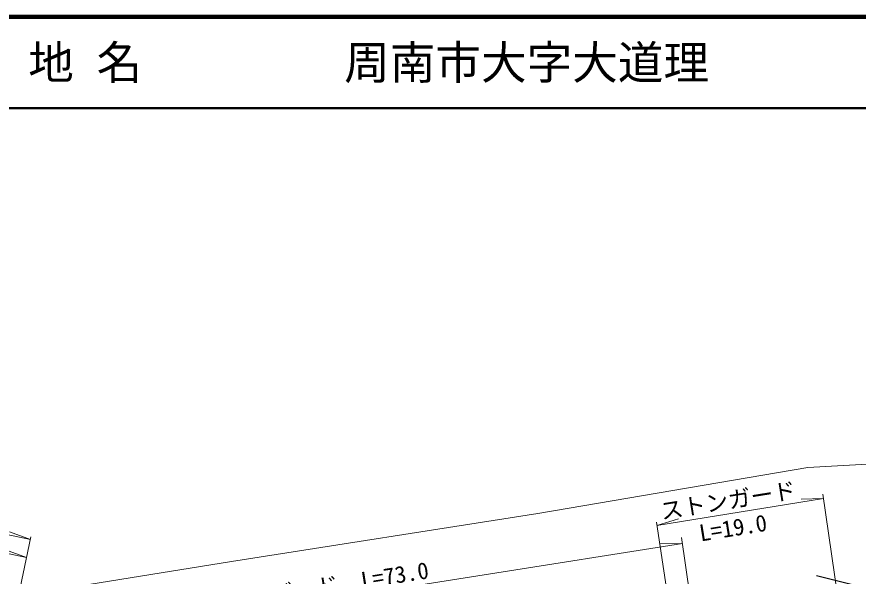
# Model space of a CAD drawing. Units: millimetres at full size, sheet at 1:1000; details may follow other scales. Extents: x 40000 to 680000, y 20000 to 380000.
# Drawn here: x 369126 to 461379, y 318711 to 380000 of the extents above; entities that cross this region are included whole.
import ezdxf
from ezdxf.enums import TextEntityAlignment as Align

# ---------------------------------------------------------------- set-up
doc = ezdxf.new("R2010")
doc.units = ezdxf.units.MM
doc.header["$LTSCALE"] = 1000
for name, color, linetype, lineweight in [('M-BGD', 7, 'Continuous', 25), ('M-STR-HTXT', 7, 'Continuous', 13), ('M-TTL', 2, 'Continuous', 140), ('M-TTL-LINE', 7, 'Continuous', 50)]:
    doc.layers.add(name, color=color, linetype=linetype, lineweight=lineweight)
doc.layers.add('M-TTL-TXT', color=7, linetype='Continuous')
doc.styles.add('ＭＳ ゴシック', font='')
doc.styles.get('ＭＳ ゴシック').set_extended_font_data('MS Gothic')

msp = doc.modelspace()

# ---------------------------------------------------------------- linework, layer by layer
at = {"layer": 'M-BGD'}
msp.add_lwpolyline([(456792, 318771), (466204, 316461), (471747, 317333), (475899, 320162), (477691, 322378)], dxfattribs=at)
at = {"layer": 'M-STR-HTXT'}
for p, q in [((461626, 299446), (457492, 327708)), ((439315, 324265), (457566, 327203)), ((457566, 327203), (455111, 327154)), ((439315, 324265), (441661, 324989)), ((443729, 295645), (439261, 324614)), ((370615, 322743), (368306, 323578)), ((445918, 296392), (442004, 322938)), ((442100, 322288), (439646, 322247)), ((370196, 320755), (367888, 321591))]:
    msp.add_line(p, q, dxfattribs=at)
for points in [[(370615, 322743), (351364, 326795), (329574, 331187), (287768, 339743), (275587, 342188)], [(273963, 340551), (296562, 335922), (323733, 330355), (352899, 324403), (370196, 320755)], [(578554, 324567), (549871, 327017), (534467, 328387), (525107, 329721), (516238, 330697), (507296, 331343), (497695, 331854), (487952, 331995), (476081, 331766), (455866, 330632), (426265, 325574), (392649, 320320), (369314, 316572)], [(367487, 308575), (369314, 316572), (370672, 323012)], [(442100, 322288), (398616, 315420), (370105, 310881)]]:
    msp.add_lwpolyline(points, dxfattribs=at)
at = {"layer": 'M-TTL'}
msp.add_line((680000, 380000), (40000, 380000), dxfattribs=at)
at = {"layer": 'M-TTL-LINE'}
msp.add_line((40000, 370000), (680000, 370000), dxfattribs=at)

# ---------------------------------------------------------------- texts
at = {"layer": 'M-STR-HTXT', "style": 'ＭＳ ゴシック'}
for s, rotation, p in [('ストンガード', 9.145, (439943, 324366)), ('L=19.0', 9.145, (444200, 321967)), ('ストンガード\u3000L=73.0', 9.046, (389825, 314021))]:
    msp.add_text(s, height=1833, rotation=rotation, dxfattribs=at).set_placement(p, align=Align.BOTTOM_LEFT)
at = {"layer": 'M-TTL-TXT', "style": 'ＭＳ ゴシック'}
for s, p in [('地 名', (370380, 375000)), ('周南市大字大道理', (405024, 375000))]:
    msp.add_text(s, height=3666, dxfattribs=at).set_placement(p, align=Align.MIDDLE_LEFT)

doc.saveas('drawing.dxf')
